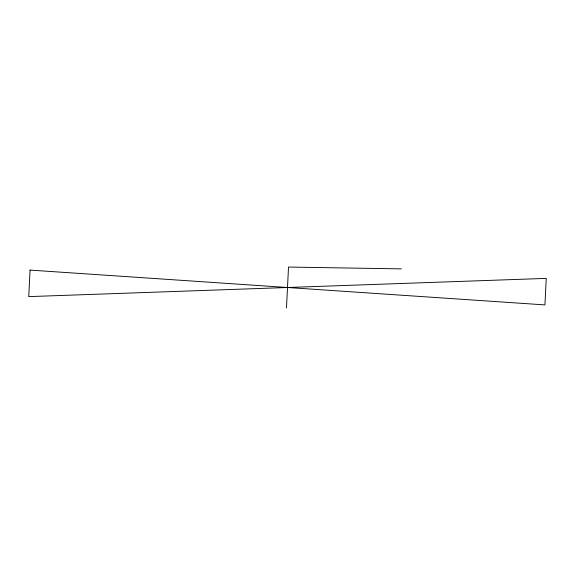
<?xml version="1.0" encoding="UTF-8"?>
<svg xmlns="http://www.w3.org/2000/svg" width="575" height="575" viewBox="0 0 575 575"><rect width="100%" height="100%" fill="white"/><g stroke="black" fill="none" stroke-linecap="round" stroke-linejoin="round"><path stroke-width="0.86" d="M286.487 307.941L288.513 267.059L401.429 268.877M30.065 270.092L28.75 296.614L546.25 278.386L544.935 304.908L30.065 270.092"/></g></svg>
